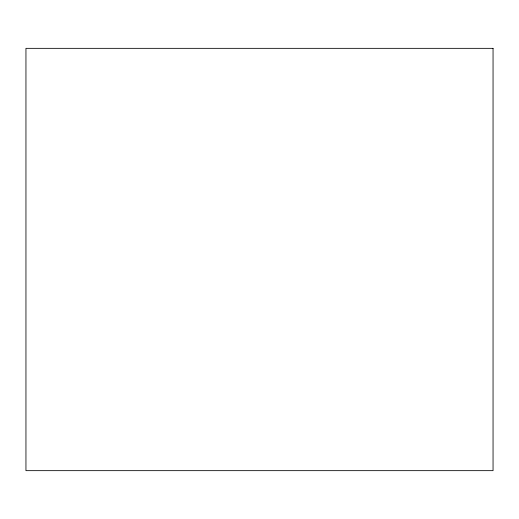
<?xml version="1.0" encoding="UTF-8"?>
<svg xmlns="http://www.w3.org/2000/svg" width="519" height="519" viewBox="0 0 519 519"><rect width="100%" height="100%" fill="white"/><g stroke="black" fill="none" stroke-linecap="round" stroke-linejoin="round"><path stroke-width="0.78" d="M493.05 48.345L25.95 48.345L25.95 470.655L493.05 470.655L493.05 48.345"/></g></svg>
